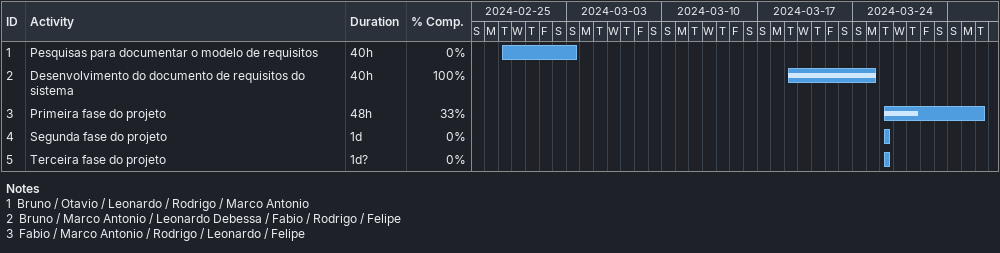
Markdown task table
| ID | Task | Duration | Start | Finish | % complete |
|---|---|---|---|---|---|
| 1 | Pesquisas para documentar o modelo de requisitos | 40h | 2024-02-27 | 2024-03-03 | 0 |
| 2 | Desenvolvimento do documento de requisitos do sistema | 40h | 2024-03-19 | 2024-03-25 | 100 |
| 3 | Primeira fase do projeto | 48h | 2024-03-26 | 2024-04-02 | 33 |
| 4 | Segunda fase do projeto | 1d | 2024-03-26 | 2024-03-26 | 0 |
| 5 | Terceira fase do projeto | 1d? | 2024-03-26 | 2024-03-26 | 0 |

Notes
- 1: Bruno / Otavio / Leonardo / Rodrigo / Marco Antonio
- 2: Bruno / Marco Antonio / Leonardo Debessa / Fabio / Rodrigo / Felipe
- 3: Fabio / Marco Antonio / Rodrigo / Leonardo / Felipe
